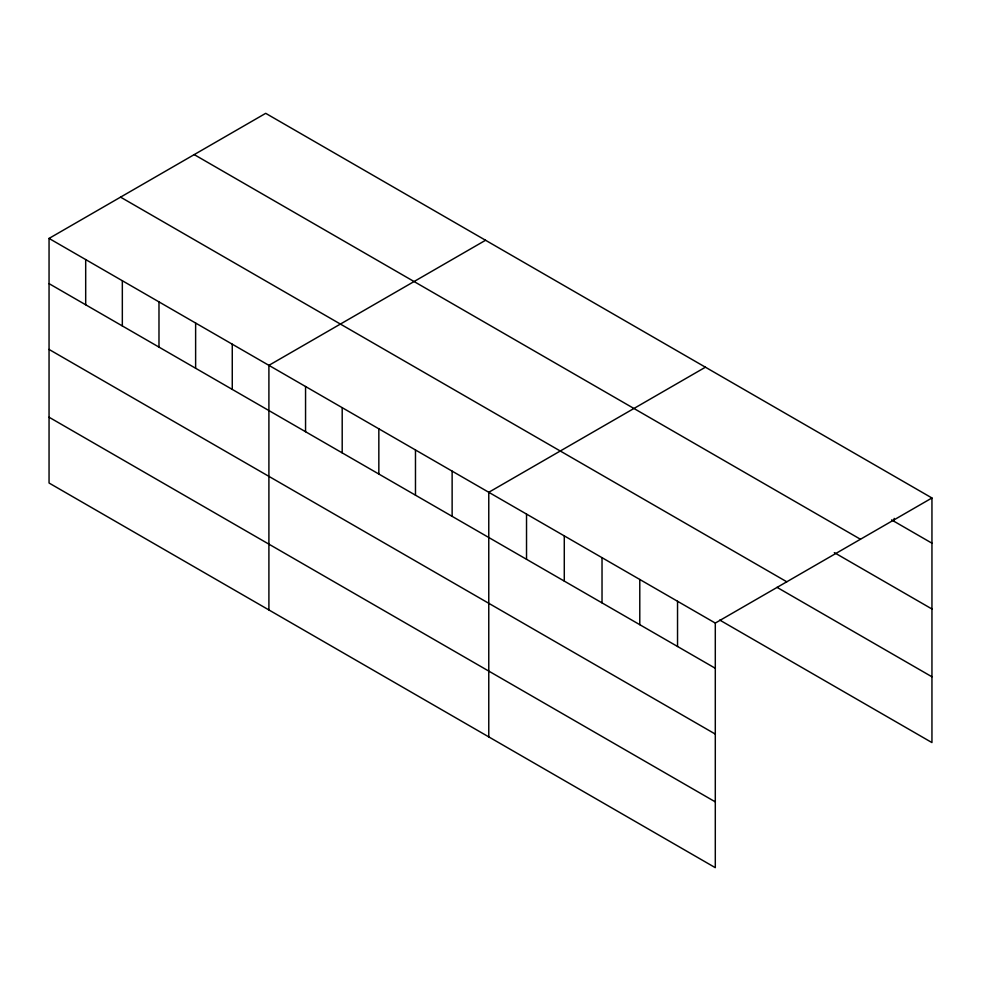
<?xml version="1.0" encoding="UTF-8"?>
<svg xmlns="http://www.w3.org/2000/svg" width="981" height="981" viewBox="0 0 981 981"><rect width="100%" height="100%" fill="white"/><g stroke="black" fill="none" stroke-linecap="round" stroke-linejoin="round"><path stroke-width="1.47" d="M49.05 238.42L715.296 623.07L715.296 867.67L49.05 483.02L49.05 238.42L265.704 113.33L931.95 497.98L931.95 742.58L719.747 620.066M485.57 240.259L268.904 365.349L268.904 609.949M705.425 367.201L488.771 492.29L488.771 736.89M715.296 623.07L931.95 497.98M891.594 519.893L931.95 543.192M194.213 154.606L860.447 539.256M834.316 552.622L931.95 608.993M120.553 197.132L786.787 581.794M777.026 587.349L931.95 676.792M49.05 283.632L715.296 668.282M49.05 349.432L715.296 734.082M49.05 417.219L715.296 801.869M894.194 518.385L894.194 521.402M677.54 601.267L677.54 646.491M639.784 579.477L639.784 624.689M602.027 557.674L602.027 602.886M564.283 535.884L564.283 581.095M526.527 514.081L526.527 559.293M452.131 471.125L452.131 516.349M415.478 449.972L415.478 495.184M378.838 428.82L378.838 474.031M342.197 407.667L342.197 452.879M305.557 386.502L305.557 431.726M232.264 344.196L232.264 389.408M195.624 323.043L195.624 368.255M158.983 301.878L158.983 347.102M122.331 280.725L122.331 325.937M85.69 259.573L85.69 304.784"/></g></svg>
